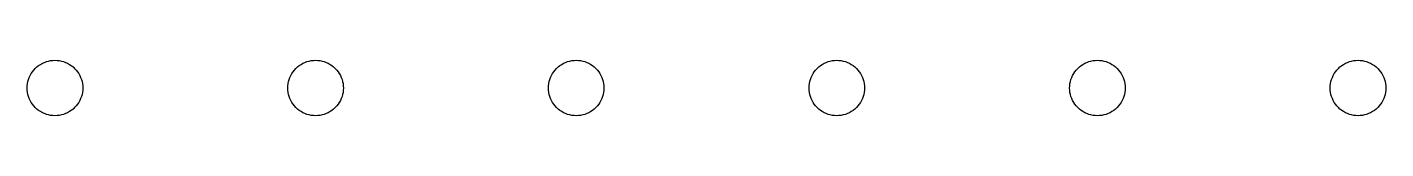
# Model space of a CAD drawing. Extents: x 0 to 315, y 0 to 192.
# Drawn here: x 156.2 to 234.3, y 80.6 to 83.8 of the extents above; entities that cross this region are included whole.
import ezdxf

# ---------------------------------------------------------------- set-up
doc = ezdxf.new("R2010")
doc.units = 0
doc.layers.add('Layer_1', color=7, linetype='CONTINUOUS')

msp = doc.modelspace()

# ---------------------------------------------------------------- linework, layer by layer
at = {"layer": 'Layer_1', "color": 7}
for p, q in [((156.914001, 83.614175), (157.023999, 83.675575)), ((157.023999, 83.675575), (157.138, 83.728175)), ((157.138, 83.728175), (157.256, 83.771674)), ((157.256, 83.771674), (157.376001, 83.805775)), ((157.376001, 83.805775), (157.500001, 83.830272)), ((157.500001, 83.830272), (157.624001, 83.845061)), ((157.624001, 83.845061), (157.749999, 83.849971)), ((157.749999, 83.849971), (157.876, 83.845061)), ((157.876, 83.845061), (158, 83.830272)), ((158, 83.830272), (158.124, 83.805775)), ((158.124, 83.805775), (158.244001, 83.771674)), ((158.244001, 83.771674), (158.362001, 83.728175)), ((158.362001, 83.728175), (158.475999, 83.675575)), ((158.475999, 83.675575), (158.586001, 83.614175)), ((171.913999, 83.614175), (172.024, 83.675575)), ((172.024, 83.675575), (172.137999, 83.728175)), ((172.137999, 83.728175), (172.256001, 83.771674)), ((172.256001, 83.771674), (172.375999, 83.805775)), ((172.375999, 83.805775), (172.499999, 83.830272)), ((172.499999, 83.830272), (172.623999, 83.845061)), ((172.623999, 83.845061), (172.75, 83.849971)), ((172.75, 83.849971), (172.876001, 83.845061)), ((172.876001, 83.845061), (173.000001, 83.830272)), ((173.000001, 83.830272), (173.124001, 83.805775)), ((173.124001, 83.805775), (173.243999, 83.771674)), ((173.243999, 83.771674), (173.361999, 83.728175)), ((173.361999, 83.728175), (173.476, 83.675575)), ((173.476, 83.675575), (173.585999, 83.614175)), ((186.914, 83.614175), (187.023999, 83.675575)), ((187.023999, 83.675575), (187.138, 83.728175)), ((187.138, 83.728175), (187.255999, 83.771674)), ((187.255999, 83.771674), (187.376, 83.805775)), ((187.376, 83.805775), (187.5, 83.830272)), ((187.5, 83.830272), (187.624, 83.845061)), ((187.624, 83.845061), (187.749998, 83.849971)), ((187.749998, 83.849971), (187.875999, 83.845061)), ((187.875999, 83.845061), (187.999999, 83.830272)), ((187.999999, 83.830272), (188.123999, 83.805775)), ((188.123999, 83.805775), (188.244, 83.771674)), ((188.244, 83.771674), (188.362, 83.728175)), ((188.362, 83.728175), (188.476001, 83.675575)), ((188.476001, 83.675575), (188.586, 83.614175)), ((201.914001, 83.614175), (202.024, 83.675575)), ((202.024, 83.675575), (202.138001, 83.728175)), ((202.138001, 83.728175), (202.256001, 83.771674)), ((202.256001, 83.771674), (202.375999, 83.805775)), ((202.375999, 83.805775), (202.499999, 83.830272)), ((202.499999, 83.830272), (202.623999, 83.845061)), ((202.623999, 83.845061), (202.749999, 83.849971)), ((202.749999, 83.849971), (202.876, 83.845061)), ((202.876, 83.845061), (203, 83.830272)), ((203, 83.830272), (203.124, 83.805775)), ((203.124, 83.805775), (203.243998, 83.771674)), ((203.243998, 83.771674), (203.361998, 83.728175)), ((203.361998, 83.728175), (203.475999, 83.675575)), ((203.475999, 83.675575), (203.586001, 83.614175)), ((216.913999, 83.614175), (217.024001, 83.675575)), ((217.024001, 83.675575), (217.137999, 83.728175)), ((217.137999, 83.728175), (217.255999, 83.771674)), ((217.255999, 83.771674), (217.376, 83.805775)), ((217.376, 83.805775), (217.5, 83.830272)), ((217.5, 83.830272), (217.624, 83.845061)), ((217.624, 83.845061), (217.750001, 83.849971)), ((217.750001, 83.849971), (217.875999, 83.845061)), ((217.875999, 83.845061), (217.999999, 83.830272)), ((217.999999, 83.830272), (218.123999, 83.805775)), ((218.123999, 83.805775), (218.243999, 83.771674)), ((218.243999, 83.771674), (218.361999, 83.728175)), ((218.361999, 83.728175), (218.476, 83.675575)), ((218.476, 83.675575), (218.585999, 83.614175)), ((231.914, 83.614175), (232.023999, 83.675575)), ((232.023999, 83.675575), (232.138, 83.728175)), ((232.138, 83.728175), (232.256, 83.771674)), ((232.256, 83.771674), (232.376001, 83.805775)), ((232.376001, 83.805775), (232.500001, 83.830272)), ((232.500001, 83.830272), (232.624001, 83.845061)), ((232.624001, 83.845061), (232.749999, 83.849971)), ((232.749999, 83.849971), (232.876, 83.845061)), ((232.876, 83.845061), (233, 83.830272)), ((233, 83.830272), (233.124, 83.805775)), ((233.124, 83.805775), (233.244001, 83.771674)), ((233.244001, 83.771674), (233.362, 83.728175)), ((233.362, 83.728175), (233.475998, 83.675575)), ((233.475998, 83.675575), (233.586, 83.614175)), ((156.272001, 82.862275), (156.324001, 82.976375)), ((156.324001, 82.976375), (156.385999, 83.085976)), ((156.385999, 83.085976), (156.455999, 83.190376)), ((156.455999, 83.190376), (156.533001, 83.289074)), ((156.533001, 83.289074), (156.618999, 83.381375)), ((156.618999, 83.381375), (156.711001, 83.466575)), ((156.711001, 83.466575), (156.809999, 83.544375)), ((156.809999, 83.544375), (156.914001, 83.614175)), ((158.586001, 83.614175), (158.69, 83.544375)), ((158.69, 83.544375), (158.789, 83.466575)), ((158.789, 83.466575), (158.880999, 83.381375)), ((158.880999, 83.381375), (158.967001, 83.289074)), ((158.967001, 83.289074), (159.043999, 83.190376)), ((159.043999, 83.190376), (159.113999, 83.085976)), ((159.113999, 83.085976), (159.176, 82.976375)), ((159.176, 82.976375), (159.228, 82.862275)), ((171.272, 82.862275), (171.323999, 82.976375)), ((171.323999, 82.976375), (171.386, 83.085976)), ((171.386, 83.085976), (171.456, 83.190376)), ((171.456, 83.190376), (171.532999, 83.289074)), ((171.532999, 83.289074), (171.619, 83.381375)), ((171.619, 83.381375), (171.710999, 83.466575)), ((171.710999, 83.466575), (171.81, 83.544375)), ((171.81, 83.544375), (171.913999, 83.614175)), ((173.585999, 83.614175), (173.690001, 83.544375)), ((173.690001, 83.544375), (173.788999, 83.466575)), ((173.788999, 83.466575), (173.881, 83.381375)), ((173.881, 83.381375), (173.966999, 83.289074)), ((173.966999, 83.289074), (174.044, 83.190376)), ((174.044, 83.190376), (174.114, 83.085976)), ((174.114, 83.085976), (174.175999, 82.976375)), ((174.175999, 82.976375), (174.228001, 82.862275)), ((186.272001, 82.862275), (186.324, 82.976375)), ((186.324, 82.976375), (186.385999, 83.085976)), ((186.385999, 83.085976), (186.456001, 83.190376)), ((186.456001, 83.190376), (186.533, 83.289074)), ((186.533, 83.289074), (186.618999, 83.381375)), ((186.618999, 83.381375), (186.711, 83.466575)), ((186.711, 83.466575), (186.810001, 83.544375)), ((186.810001, 83.544375), (186.914, 83.614175)), ((188.586, 83.614175), (188.689999, 83.544375)), ((188.689999, 83.544375), (188.789, 83.466575)), ((188.789, 83.466575), (188.881001, 83.381375)), ((188.881001, 83.381375), (188.967, 83.289074)), ((188.967, 83.289074), (189.043999, 83.190376)), ((189.043999, 83.190376), (189.114001, 83.085976)), ((189.114001, 83.085976), (189.176, 82.976375)), ((189.176, 82.976375), (189.227999, 82.862275)), ((201.271999, 82.862275), (201.323998, 82.976375)), ((201.323998, 82.976375), (201.386, 83.085976)), ((201.386, 83.085976), (201.455999, 83.190376)), ((201.455999, 83.190376), (201.533001, 83.289074)), ((201.533001, 83.289074), (201.619, 83.381375)), ((201.619, 83.381375), (201.710998, 83.466575)), ((201.710998, 83.466575), (201.809999, 83.544375)), ((201.809999, 83.544375), (201.914001, 83.614175)), ((203.586001, 83.614175), (203.69, 83.544375)), ((203.69, 83.544375), (203.789001, 83.466575)), ((203.789001, 83.466575), (203.880999, 83.381375)), ((203.880999, 83.381375), (203.967001, 83.289074)), ((203.967001, 83.289074), (204.044, 83.190376)), ((204.044, 83.190376), (204.113999, 83.085976)), ((204.113999, 83.085976), (204.176001, 82.976375)), ((204.176001, 82.976375), (204.228, 82.862275)), ((216.272, 82.862275), (216.323999, 82.976375)), ((216.323999, 82.976375), (216.386001, 83.085976)), ((216.386001, 83.085976), (216.456, 83.190376)), ((216.456, 83.190376), (216.532999, 83.289074)), ((216.532999, 83.289074), (216.619001, 83.381375)), ((216.619001, 83.381375), (216.710999, 83.466575)), ((216.710999, 83.466575), (216.81, 83.544375)), ((216.81, 83.544375), (216.913999, 83.614175)), ((218.585999, 83.614175), (218.690001, 83.544375)), ((218.690001, 83.544375), (218.788999, 83.466575)), ((218.788999, 83.466575), (218.881, 83.381375)), ((218.881, 83.381375), (218.966999, 83.289074)), ((218.966999, 83.289074), (219.044001, 83.190376)), ((219.044001, 83.190376), (219.114, 83.085976)), ((219.114, 83.085976), (219.175999, 82.976375)), ((219.175999, 82.976375), (219.227998, 82.862275)), ((231.271998, 82.862275), (231.324, 82.976375)), ((231.324, 82.976375), (231.385999, 83.085976)), ((231.385999, 83.085976), (231.455999, 83.190376)), ((231.455999, 83.190376), (231.533, 83.289074)), ((231.533, 83.289074), (231.618999, 83.381375)), ((231.618999, 83.381375), (231.711, 83.466575)), ((231.711, 83.466575), (231.809998, 83.544375)), ((231.809998, 83.544375), (231.914, 83.614175)), ((233.586, 83.614175), (233.689999, 83.544375)), ((233.689999, 83.544375), (233.789, 83.466575)), ((233.789, 83.466575), (233.880999, 83.381375)), ((233.880999, 83.381375), (233.967, 83.289074)), ((233.967, 83.289074), (234.043999, 83.190376)), ((234.043999, 83.190376), (234.113999, 83.085976)), ((234.113999, 83.085976), (234.176, 82.976375)), ((234.176, 82.976375), (234.227999, 82.862275)), ((156.150031, 82.249974), (156.155026, 82.375476)), ((156.155026, 82.124476), (156.150031, 82.249974)), ((156.155026, 82.375476), (156.170012, 82.500275)), ((156.170012, 81.999674), (156.155026, 82.124476)), ((156.170012, 82.500275), (156.194001, 82.623476)), ((156.194001, 82.623476), (156.228, 82.744374)), ((156.228, 82.744374), (156.272001, 82.862275)), ((159.228, 82.862275), (159.272001, 82.744374)), ((159.272001, 82.744374), (159.306, 82.623476)), ((159.306, 82.623476), (159.329989, 82.500275)), ((159.329989, 82.500275), (159.344975, 82.375476)), ((159.344975, 82.124476), (159.329989, 81.999674)), ((159.344975, 82.375476), (159.349971, 82.249974)), ((159.349971, 82.249974), (159.344975, 82.124476)), ((171.150029, 82.249974), (171.155024, 82.375476)), ((171.155024, 82.124476), (171.150029, 82.249974)), ((171.155024, 82.375476), (171.17001, 82.500275)), ((171.17001, 81.999674), (171.155024, 82.124476)), ((171.17001, 82.500275), (171.193999, 82.623476)), ((171.193999, 82.623476), (171.228001, 82.744374)), ((171.228001, 82.744374), (171.272, 82.862275)), ((174.228001, 82.862275), (174.271999, 82.744374)), ((174.271999, 82.744374), (174.305999, 82.623476)), ((174.305999, 82.623476), (174.329987, 82.500275)), ((174.329987, 82.500275), (174.344973, 82.375476)), ((174.344973, 82.124476), (174.329987, 81.999674)), ((174.344973, 82.375476), (174.349969, 82.249974)), ((174.349969, 82.249974), (174.344973, 82.124476)), ((186.150002, 82.249974), (186.154997, 82.375476)), ((186.154997, 82.124476), (186.150002, 82.249974)), ((186.154997, 82.375476), (186.170011, 82.500275)), ((186.170011, 81.999674), (186.154997, 82.124476)), ((186.170011, 82.500275), (186.194, 82.623476)), ((186.194, 82.623476), (186.227999, 82.744374)), ((186.227999, 82.744374), (186.272001, 82.862275)), ((189.227999, 82.862275), (189.272, 82.744374)), ((189.272, 82.744374), (189.306, 82.623476)), ((189.306, 82.623476), (189.329989, 82.500275)), ((189.329989, 82.500275), (189.345003, 82.375476)), ((189.345003, 82.124476), (189.329989, 81.999674)), ((189.345003, 82.375476), (189.349998, 82.249974)), ((189.349998, 82.249974), (189.345003, 82.124476)), ((201.150031, 82.249974), (201.155026, 82.375476)), ((201.155026, 82.124476), (201.150031, 82.249974)), ((201.155026, 82.375476), (201.170012, 82.500275)), ((201.170012, 81.999674), (201.155026, 82.124476)), ((201.170012, 82.500275), (201.194001, 82.623476)), ((201.194001, 82.623476), (201.228, 82.744374)), ((201.228, 82.744374), (201.271999, 82.862275)), ((204.228, 82.862275), (204.271999, 82.744374)), ((204.271999, 82.744374), (204.306001, 82.623476)), ((204.306001, 82.623476), (204.32999, 82.500275)), ((204.32999, 82.500275), (204.344976, 82.375476)), ((204.344976, 82.124476), (204.32999, 81.999674)), ((204.344976, 82.375476), (204.349971, 82.249974)), ((204.349971, 82.249974), (204.344976, 82.124476)), ((216.150001, 82.249974), (216.154996, 82.375476)), ((216.154996, 82.124476), (216.150001, 82.249974)), ((216.154996, 82.375476), (216.17001, 82.500275)), ((216.17001, 81.999674), (216.154996, 82.124476)), ((216.17001, 82.500275), (216.193999, 82.623476)), ((216.193999, 82.623476), (216.227999, 82.744374)), ((216.227999, 82.744374), (216.272, 82.862275)), ((219.227998, 82.862275), (219.272, 82.744374)), ((219.272, 82.744374), (219.305999, 82.623476)), ((219.305999, 82.623476), (219.329988, 82.500275)), ((219.329988, 82.500275), (219.345002, 82.375476)), ((219.345002, 82.124476), (219.329988, 81.999674)), ((219.345002, 82.375476), (219.349997, 82.249974)), ((219.349997, 82.249974), (219.345002, 82.124476)), ((231.15003, 82.249974), (231.155026, 82.375476)), ((231.155026, 82.124476), (231.15003, 82.249974)), ((231.155026, 82.375476), (231.170012, 82.500275)), ((231.170012, 81.999674), (231.155026, 82.124476)), ((231.170012, 82.500275), (231.194, 82.623476)), ((231.194, 82.623476), (231.228, 82.744374)), ((231.228, 82.744374), (231.271998, 82.862275)), ((234.227999, 82.862275), (234.272001, 82.744374)), ((234.272001, 82.744374), (234.306, 82.623476)), ((234.306, 82.623476), (234.329989, 82.500275)), ((234.329989, 82.500275), (234.344975, 82.375476)), ((234.344975, 82.124476), (234.329989, 81.999674)), ((234.344975, 82.375476), (234.34997, 82.249974)), ((234.34997, 82.249974), (234.344975, 82.124476)), ((156.194001, 81.876476), (156.170012, 81.999674)), ((156.228, 81.755575), (156.194001, 81.876476)), ((156.272001, 81.637674), (156.228, 81.755575)), ((156.324001, 81.523574), (156.272001, 81.637674)), ((156.385999, 81.413976), (156.324001, 81.523574)), ((156.455999, 81.309475), (156.385999, 81.413976)), ((159.113999, 81.413976), (159.043999, 81.309475)), ((159.176, 81.523574), (159.113999, 81.413976)), ((159.228, 81.637674), (159.176, 81.523574)), ((159.272001, 81.755575), (159.228, 81.637674)), ((159.306, 81.876476), (159.272001, 81.755575)), ((159.329989, 81.999674), (159.306, 81.876476)), ((171.193999, 81.876476), (171.17001, 81.999674)), ((171.228001, 81.755575), (171.193999, 81.876476)), ((171.272, 81.637674), (171.228001, 81.755575)), ((171.323999, 81.523574), (171.272, 81.637674)), ((171.386, 81.413976), (171.323999, 81.523574)), ((171.456, 81.309475), (171.386, 81.413976)), ((174.114, 81.413976), (174.044, 81.309475)), ((174.175999, 81.523574), (174.114, 81.413976)), ((174.228001, 81.637674), (174.175999, 81.523574)), ((174.271999, 81.755575), (174.228001, 81.637674)), ((174.305999, 81.876476), (174.271999, 81.755575)), ((174.329987, 81.999674), (174.305999, 81.876476)), ((186.194, 81.876476), (186.170011, 81.999674)), ((186.227999, 81.755575), (186.194, 81.876476)), ((186.272001, 81.637674), (186.227999, 81.755575)), ((186.324, 81.523574), (186.272001, 81.637674)), ((186.385999, 81.413976), (186.324, 81.523574)), ((186.456001, 81.309475), (186.385999, 81.413976)), ((189.114001, 81.413976), (189.043999, 81.309475)), ((189.176, 81.523574), (189.114001, 81.413976)), ((189.227999, 81.637674), (189.176, 81.523574)), ((189.272, 81.755575), (189.227999, 81.637674)), ((189.306, 81.876476), (189.272, 81.755575)), ((189.329989, 81.999674), (189.306, 81.876476)), ((201.194001, 81.876476), (201.170012, 81.999674)), ((201.228, 81.755575), (201.194001, 81.876476)), ((201.271999, 81.637674), (201.228, 81.755575)), ((201.323998, 81.523574), (201.271999, 81.637674)), ((201.386, 81.413976), (201.323998, 81.523574)), ((201.455999, 81.309475), (201.386, 81.413976)), ((204.113999, 81.413976), (204.044, 81.309475)), ((204.176001, 81.523574), (204.113999, 81.413976)), ((204.228, 81.637674), (204.176001, 81.523574)), ((204.271999, 81.755575), (204.228, 81.637674)), ((204.306001, 81.876476), (204.271999, 81.755575)), ((204.32999, 81.999674), (204.306001, 81.876476)), ((216.193999, 81.876476), (216.17001, 81.999674)), ((216.227999, 81.755575), (216.193999, 81.876476)), ((216.272, 81.637674), (216.227999, 81.755575)), ((216.323999, 81.523574), (216.272, 81.637674)), ((216.386001, 81.413976), (216.323999, 81.523574)), ((216.456, 81.309475), (216.386001, 81.413976)), ((219.114, 81.413976), (219.044001, 81.309475)), ((219.175999, 81.523574), (219.114, 81.413976)), ((219.227998, 81.637674), (219.175999, 81.523574)), ((219.272, 81.755575), (219.227998, 81.637674)), ((219.305999, 81.876476), (219.272, 81.755575)), ((219.329988, 81.999674), (219.305999, 81.876476)), ((231.194, 81.876476), (231.170012, 81.999674)), ((231.228, 81.755575), (231.194, 81.876476)), ((231.271998, 81.637674), (231.228, 81.755575)), ((231.324, 81.523574), (231.271998, 81.637674)), ((231.385999, 81.413976), (231.324, 81.523574)), ((231.455999, 81.309475), (231.385999, 81.413976)), ((234.113999, 81.413976), (234.043999, 81.309475)), ((234.176, 81.523574), (234.113999, 81.413976)), ((234.227999, 81.637674), (234.176, 81.523574)), ((234.272001, 81.755575), (234.227999, 81.637674)), ((234.306, 81.876476), (234.272001, 81.755575)), ((234.329989, 81.999674), (234.306, 81.876476)), ((156.533001, 81.210875), (156.455999, 81.309475)), ((156.618999, 81.118574), (156.533001, 81.210875)), ((156.711001, 81.033275), (156.618999, 81.118574)), ((156.809999, 80.955574), (156.711001, 81.033275)), ((156.914001, 80.885774), (156.809999, 80.955574)), ((157.023999, 80.824374), (156.914001, 80.885774)), ((157.138, 80.771773), (157.023999, 80.824374)), ((157.256, 80.728275), (157.138, 80.771773)), ((157.376001, 80.694174), (157.256, 80.728275)), ((157.500001, 80.669677), (157.376001, 80.694174)), ((157.624001, 80.654888), (157.500001, 80.669677)), ((157.749999, 80.649978), (157.624001, 80.654888)), ((157.876, 80.654888), (157.749999, 80.649978)), ((158, 80.669677), (157.876, 80.654888)), ((158.124, 80.694174), (158, 80.669677)), ((158.244001, 80.728275), (158.124, 80.694174)), ((158.362001, 80.771773), (158.244001, 80.728275)), ((158.475999, 80.824374), (158.362001, 80.771773)), ((158.586001, 80.885774), (158.475999, 80.824374)), ((158.69, 80.955574), (158.586001, 80.885774)), ((158.789, 81.033275), (158.69, 80.955574)), ((158.880999, 81.118574), (158.789, 81.033275)), ((158.967001, 81.210875), (158.880999, 81.118574)), ((159.043999, 81.309475), (158.967001, 81.210875)), ((171.532999, 81.210875), (171.456, 81.309475)), ((171.619, 81.118574), (171.532999, 81.210875)), ((171.710999, 81.033275), (171.619, 81.118574)), ((171.81, 80.955574), (171.710999, 81.033275)), ((171.913999, 80.885774), (171.81, 80.955574)), ((172.024, 80.824374), (171.913999, 80.885774)), ((172.137999, 80.771773), (172.024, 80.824374)), ((172.256001, 80.728275), (172.137999, 80.771773)), ((172.375999, 80.694174), (172.256001, 80.728275)), ((172.499999, 80.669677), (172.375999, 80.694174)), ((172.623999, 80.654888), (172.499999, 80.669677)), ((172.75, 80.649978), (172.623999, 80.654888)), ((172.876001, 80.654888), (172.75, 80.649978)), ((173.000001, 80.669677), (172.876001, 80.654888)), ((173.124001, 80.694174), (173.000001, 80.669677)), ((173.243999, 80.728275), (173.124001, 80.694174)), ((173.361999, 80.771773), (173.243999, 80.728275)), ((173.476, 80.824374), (173.361999, 80.771773)), ((173.585999, 80.885774), (173.476, 80.824374)), ((173.690001, 80.955574), (173.585999, 80.885774)), ((173.788999, 81.033275), (173.690001, 80.955574)), ((173.881, 81.118574), (173.788999, 81.033275)), ((173.966999, 81.210875), (173.881, 81.118574)), ((174.044, 81.309475), (173.966999, 81.210875)), ((186.533, 81.210875), (186.456001, 81.309475)), ((186.618999, 81.118574), (186.533, 81.210875)), ((186.711, 81.033275), (186.618999, 81.118574)), ((186.810001, 80.955574), (186.711, 81.033275)), ((186.914, 80.885774), (186.810001, 80.955574)), ((187.023999, 80.824374), (186.914, 80.885774)), ((187.138, 80.771773), (187.023999, 80.824374)), ((187.255999, 80.728275), (187.138, 80.771773)), ((187.376, 80.694174), (187.255999, 80.728275)), ((187.5, 80.669677), (187.376, 80.694174)), ((187.624, 80.654888), (187.5, 80.669677)), ((187.749998, 80.649978), (187.624, 80.654888)), ((187.875999, 80.654888), (187.749998, 80.649978)), ((187.999999, 80.669677), (187.875999, 80.654888)), ((188.123999, 80.694174), (187.999999, 80.669677)), ((188.244, 80.728275), (188.123999, 80.694174)), ((188.362, 80.771773), (188.244, 80.728275)), ((188.476001, 80.824374), (188.362, 80.771773)), ((188.586, 80.885774), (188.476001, 80.824374)), ((188.689999, 80.955574), (188.586, 80.885774)), ((188.789, 81.033275), (188.689999, 80.955574)), ((188.881001, 81.118574), (188.789, 81.033275)), ((188.967, 81.210875), (188.881001, 81.118574)), ((189.043999, 81.309475), (188.967, 81.210875)), ((201.533001, 81.210875), (201.455999, 81.309475)), ((201.619, 81.118574), (201.533001, 81.210875)), ((201.710998, 81.033275), (201.619, 81.118574)), ((201.809999, 80.955574), (201.710998, 81.033275)), ((201.914001, 80.885774), (201.809999, 80.955574)), ((202.024, 80.824374), (201.914001, 80.885774)), ((202.138001, 80.771773), (202.024, 80.824374)), ((202.256001, 80.728275), (202.138001, 80.771773)), ((202.375999, 80.694174), (202.256001, 80.728275)), ((202.499999, 80.669677), (202.375999, 80.694174)), ((202.623999, 80.654888), (202.499999, 80.669677)), ((202.749999, 80.649978), (202.623999, 80.654888)), ((202.876, 80.654888), (202.749999, 80.649978)), ((203, 80.669677), (202.876, 80.654888)), ((203.124, 80.694174), (203, 80.669677)), ((203.243998, 80.728275), (203.124, 80.694174)), ((203.361998, 80.771773), (203.243998, 80.728275)), ((203.475999, 80.824374), (203.361998, 80.771773)), ((203.586001, 80.885774), (203.475999, 80.824374)), ((203.69, 80.955574), (203.586001, 80.885774)), ((203.789001, 81.033275), (203.69, 80.955574)), ((203.880999, 81.118574), (203.789001, 81.033275)), ((203.967001, 81.210875), (203.880999, 81.118574)), ((204.044, 81.309475), (203.967001, 81.210875)), ((216.532999, 81.210875), (216.456, 81.309475)), ((216.619001, 81.118574), (216.532999, 81.210875)), ((216.710999, 81.033275), (216.619001, 81.118574)), ((216.81, 80.955574), (216.710999, 81.033275)), ((216.913999, 80.885774), (216.81, 80.955574)), ((217.024001, 80.824374), (216.913999, 80.885774)), ((217.137999, 80.771773), (217.024001, 80.824374)), ((217.255999, 80.728275), (217.137999, 80.771773)), ((217.376, 80.694174), (217.255999, 80.728275)), ((217.5, 80.669677), (217.376, 80.694174)), ((217.624, 80.654888), (217.5, 80.669677)), ((217.750001, 80.649978), (217.624, 80.654888)), ((217.875999, 80.654888), (217.750001, 80.649978)), ((217.999999, 80.669677), (217.875999, 80.654888)), ((218.123999, 80.694174), (217.999999, 80.669677)), ((218.243999, 80.728275), (218.123999, 80.694174)), ((218.361999, 80.771773), (218.243999, 80.728275)), ((218.476, 80.824374), (218.361999, 80.771773)), ((218.585999, 80.885774), (218.476, 80.824374)), ((218.690001, 80.955574), (218.585999, 80.885774)), ((218.788999, 81.033275), (218.690001, 80.955574)), ((218.881, 81.118574), (218.788999, 81.033275)), ((218.966999, 81.210875), (218.881, 81.118574)), ((219.044001, 81.309475), (218.966999, 81.210875)), ((231.533, 81.210875), (231.455999, 81.309475)), ((231.618999, 81.118574), (231.533, 81.210875)), ((231.711, 81.033275), (231.618999, 81.118574)), ((231.809998, 80.955574), (231.711, 81.033275)), ((231.914, 80.885774), (231.809998, 80.955574)), ((232.023999, 80.824374), (231.914, 80.885774)), ((232.138, 80.771773), (232.023999, 80.824374)), ((232.256, 80.728275), (232.138, 80.771773)), ((232.376001, 80.694174), (232.256, 80.728275)), ((232.500001, 80.669677), (232.376001, 80.694174)), ((232.624001, 80.654888), (232.500001, 80.669677)), ((232.749999, 80.649978), (232.624001, 80.654888)), ((232.876, 80.654888), (232.749999, 80.649978)), ((233, 80.669677), (232.876, 80.654888)), ((233.124, 80.694174), (233, 80.669677)), ((233.244001, 80.728275), (233.124, 80.694174)), ((233.362, 80.771773), (233.244001, 80.728275)), ((233.475998, 80.824374), (233.362, 80.771773)), ((233.586, 80.885774), (233.475998, 80.824374)), ((233.689999, 80.955574), (233.586, 80.885774)), ((233.789, 81.033275), (233.689999, 80.955574)), ((233.880999, 81.118574), (233.789, 81.033275)), ((233.967, 81.210875), (233.880999, 81.118574)), ((234.043999, 81.309475), (233.967, 81.210875))]:
    msp.add_line(p, q, dxfattribs=at)

doc.saveas('drawing.dxf')
